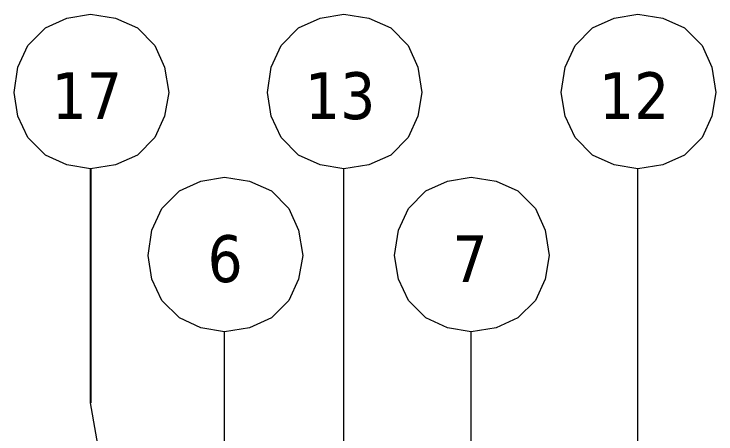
# Model space of a CAD drawing. Header units: millimetres. Extents: x 248233 to 259628, y -181361 to -174035.
# Drawn here: x 250933 to 251542, y -175149 to -174785 of the extents above; entities that cross this region are included whole.
import ezdxf

# ---------------------------------------------------------------- set-up
doc = ezdxf.new("R2010")
doc.units = ezdxf.units.MM
doc.header["$LTSCALE"] = 13
doc.layers.add('标注、文本', color=3, linetype='Continuous', lineweight=25)
doc.layers.add('铁心', color=3, linetype='Continuous', lineweight=0)
doc.styles.add('Tahoma$001', font='tahoma.ttf', dxfattribs={"height": 2.159784})

msp = doc.modelspace()

# ---------------------------------------------------------------- linework, layer by layer
at = {"layer": '标注、文本'}
msp.add_line((250999.257, -174918.753), (250999.257, -175121.69), dxfattribs=at)
at = {"layer": '铁心'}
for points in [[(250932.995, -174852.492), (250936.308, -174830.626), (250944.922, -174811.741), (250960.163, -174796.501), (250978.716, -174788.218), (250999.257, -174784.574), (251021.123, -174788.218), (251040.007, -174796.501), (251055.247, -174811.741), (251063.53, -174830.626), (251067.175, -174852.492), (251063.53, -174873.033), (251055.247, -174891.586), (251040.007, -174906.826), (251021.123, -174915.44), (250999.257, -174918.753), (250978.716, -174915.44), (250960.163, -174906.826), (250944.922, -174891.586), (250936.308, -174873.033)], [(251152.783, -174852.492), (251156.096, -174830.626), (251164.71, -174811.741), (251179.95, -174796.501), (251198.503, -174788.218), (251219.044, -174784.574), (251240.911, -174788.218), (251259.795, -174796.501), (251275.035, -174811.741), (251283.318, -174830.626), (251286.962, -174852.492), (251283.318, -174873.033), (251275.035, -174891.586), (251259.795, -174906.826), (251240.911, -174915.44), (251219.044, -174918.753), (251198.503, -174915.44), (251179.95, -174906.826), (251164.71, -174891.586), (251156.096, -174873.033)], [(251407.842, -174852.492), (251411.155, -174830.626), (251419.769, -174811.741), (251435.009, -174796.501), (251453.562, -174788.218), (251474.103, -174784.574), (251495.97, -174788.218), (251514.854, -174796.501), (251530.094, -174811.741), (251538.377, -174830.626), (251542.021, -174852.492), (251538.377, -174873.033), (251530.094, -174891.586), (251514.854, -174906.826), (251495.97, -174915.44), (251474.103, -174918.753), (251453.562, -174915.44), (251435.009, -174906.826), (251419.769, -174891.586), (251411.155, -174873.033)], [(251049.273, -174993.841), (251052.586, -174971.975), (251061.2, -174953.09), (251076.44, -174937.85), (251094.994, -174929.568), (251115.535, -174925.923), (251137.401, -174929.568), (251156.285, -174937.85), (251171.525, -174953.09), (251179.808, -174971.975), (251183.452, -174993.841), (251179.808, -175014.382), (251171.525, -175032.935), (251156.285, -175048.175), (251137.401, -175056.789), (251115.535, -175060.102), (251094.994, -175056.789), (251076.44, -175048.175), (251061.2, -175032.935), (251052.586, -175014.382)], [(251263.229, -174993.841), (251266.542, -174971.975), (251275.156, -174953.09), (251290.396, -174937.85), (251308.949, -174929.568), (251329.49, -174925.923), (251351.357, -174929.568), (251370.241, -174937.85), (251385.481, -174953.09), (251393.764, -174971.975), (251397.408, -174993.841), (251393.764, -175014.382), (251385.481, -175032.935), (251370.241, -175048.175), (251351.357, -175056.789), (251329.49, -175060.102), (251308.949, -175056.789), (251290.396, -175048.175), (251275.156, -175032.935), (251266.542, -175014.382)]]:
    msp.add_lwpolyline(points, close=True, dxfattribs=at)
for points in [[(251219.044, -175448.188), (251219.044, -174918.753)], [(251474.652, -175434.505), (251474.103, -174918.753)], [(251115.535, -175447.769), (251115.535, -175060.102), (251115.535, -175060.102)], [(251329.49, -175447.769), (251329.49, -175060.102), (251329.49, -175060.102)], [(251045.961, -175386.564), (250999.257, -175121.69)]]:
    msp.add_lwpolyline(points, dxfattribs=at)

# ---------------------------------------------------------------- texts
at = {"layer": '铁心', "style": 'Tahoma$001'}
for s, height, p in [('17', 40.6467, (250965.696, -174875.683)), ('13', 40.6467, (251185.484, -174875.683)), ('12', 40.6467, (251440.543, -174875.683)), ('6', 40.647, (251100.923, -175017.032)), ('7', 40.647, (251313.343, -175017.032))]:
    msp.add_text(s, height=height, dxfattribs=at).set_placement(p)

doc.saveas('drawing.dxf')
